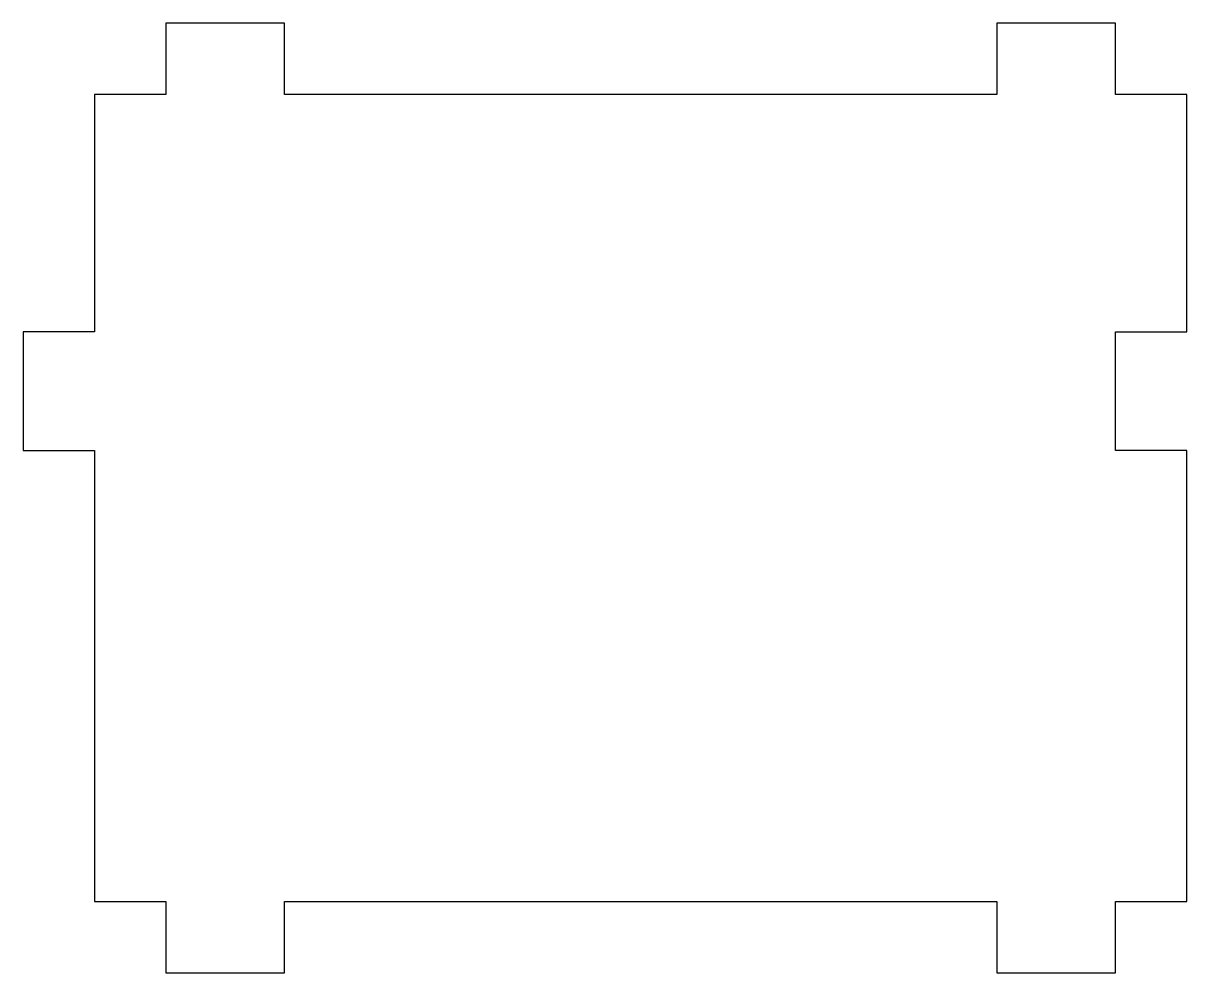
# Model space of a CAD drawing. Header units: millimetres. Extents: x -2.4 to 46.6, y 59 to 99.
import ezdxf

# ---------------------------------------------------------------- set-up
doc = ezdxf.new("R2010")
doc.units = ezdxf.units.MM

msp = doc.modelspace()

# ---------------------------------------------------------------- linework, layer by layer
msp.add_lwpolyline([(0.556, 81.033), (0.556, 62.033), (3.556, 62.033), (3.556, 59.033), (8.556, 59.033), (8.556, 62.033), (38.556, 62.033), (38.556, 59.033), (43.556, 59.033), (43.556, 62.033), (46.556, 62.033), (46.556, 81.033), (43.556, 81.033), (43.556, 86.033), (46.556, 86.033), (46.556, 96.033), (43.556, 96.033), (43.556, 99.033), (38.556, 99.033), (38.556, 96.033), (8.556, 96.033), (8.556, 99.033), (3.556, 99.033), (3.556, 96.033), (0.556, 96.033), (0.556, 86.033), (-2.444, 86.033), (-2.444, 81.033)], close=True)

doc.saveas('drawing.dxf')
